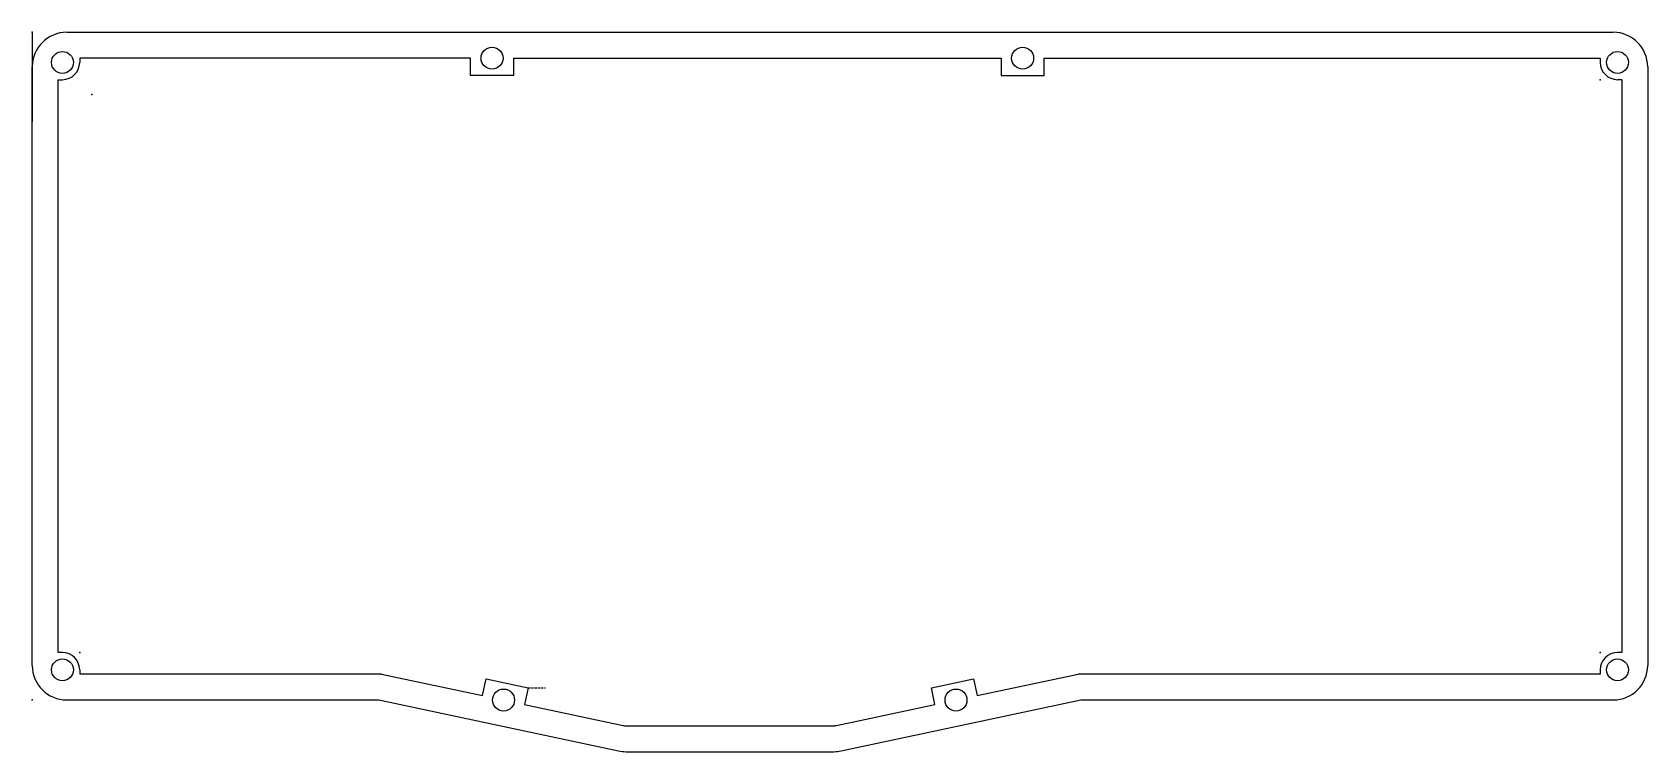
# Model space of a CAD drawing. Header units: millimetres. Extents: x -186 to 189, y -82 to 85.
import ezdxf

# ---------------------------------------------------------------- set-up
doc = ezdxf.new("R2010")
doc.units = ezdxf.units.MM
doc.linetypes.add('DASHED', pattern=[0.75, 0.5, -0.25])
doc.layers.get('0').update_dxf_attribs({"linetype": 'CONTINUOUS'})

msp = doc.modelspace()

# ---------------------------------------------------------------- linework, layer by layer
for p, q in [((-186.44, 85.43, 3.02), (-186.44, 64.7, 3.02)), ((-186.44, 85.43, 3.02), (-186.44, 64.7, 3.02)), ((-178.44, 85.43, 3.02), (180.56, 85.43, 3.02)), ((-178.44, 85.43, 3.02), (180.56, 85.43, 3.02)), ((-84.7, 79.43, 3.02), (-175.44, 79.43, 3.02)), ((-175.44, 79.43, 3.02), (-175.44, 78.43, 3.02)), ((-84.7, 75.43, 3.02), (-84.7, 79.43, 3.02)), ((-84.7, 75.43, 3.02), (-84.7, 79.43, 3.02)), ((-74.7, 79.43, 3.02), (-74.7, 75.43, 3.02)), ((-74.7, 79.43, 3.02), (-74.7, 75.43, 3.02)), ((-74.7, 79.43, 3.02), (38.46, 79.43, 3.02)), ((38.46, 79.43, 3.02), (38.46, 75.43, 3.02)), ((38.46, 79.43, 3.02), (38.46, 75.43, 3.02)), ((48.46, 75.43, 3.02), (48.46, 79.43, 3.02)), ((48.46, 75.43, 3.02), (48.46, 79.43, 3.02)), ((48.46, 79.43, 3.02), (177.56, 79.43, 3.02)), ((177.56, 79.43, 3.02), (177.56, 78.43, 3.02)), ((-186.44, -61.57, 3.02), (-186.44, 77.43, 3.02)), ((-186.44, -61.57, 3.02), (-186.44, 77.43, 3.02)), ((-74.7, 75.43, 3.02), (-84.7, 75.43, 3.02)), ((-74.7, 75.43, 3.02), (-84.7, 75.43, 3.02)), ((38.46, 75.43, 3.02), (48.46, 75.43, 3.02)), ((38.46, 75.43, 3.02), (48.46, 75.43, 3.02)), ((188.56, 77.43, 3.02), (188.56, -61.57, 3.02)), ((188.56, 77.43, 3.02), (188.56, -61.57, 3.02)), ((-180.44, -58.57, 3.02), (-180.44, 74.43, 3.02)), ((-180.44, 74.43, 3.02), (-179.44, 74.43, 3.02)), ((182.56, 74.43, 3.02), (181.56, 74.43, 3.02)), ((182.56, 74.43, 3.02), (182.56, -58.57, 3.02)), ((-179.44, -58.57, 3.02), (-180.44, -58.57, 3.02)), ((182.56, -58.57, 3.02), (181.56, -58.57, 3.02)), ((-175.44, -62.57, 3.02), (-175.44, -63.57, 3.02)), ((-105.39, -63.57, 3.02), (-175.44, -63.57, 3.02)), ((-105.39, -63.57, 3.02), (-81.93, -68.56, 3.02)), ((32.88, -68.56, 3.02), (56.35, -63.57, 3.02)), ((177.56, -63.57, 3.02), (56.35, -63.57, 3.02)), ((177.56, -62.57, 3.02), (177.56, -63.57, 3.02)), ((-81.93, -68.56, 3.02), (-81.1, -64.65, 3.02)), ((-81.93, -68.56, 3.02), (-81.1, -64.65, 3.02)), ((-81.1, -64.65, 3.02), (-71.32, -66.73, 3.02)), ((-81.1, -64.65, 3.02), (-71.32, -66.73, 3.02)), ((-71.32, -66.73, 3.02), (-72.15, -70.64, 3.02)), ((22.27, -66.73, 3.02), (32.05, -64.65, 3.02)), ((22.27, -66.73, 3.02), (32.05, -64.65, 3.02)), ((23.1, -70.64, 3.02), (22.27, -66.73, 3.02)), ((23.1, -70.64, 3.02), (22.27, -66.73, 3.02)), ((32.05, -64.65, 3.02), (32.88, -68.56, 3.02)), ((32.05, -64.65, 3.02), (32.88, -68.56, 3.02)), ((-178.44, -69.57, 3.02), (-106.02, -69.57, 3.02)), ((-106.02, -69.57, 3.02), (-50.35, -81.41, 3.02)), ((-106.02, -69.57, 3.02), (-50.35, -81.41, 3.02)), ((-72.15, -70.64, 3.02), (-49.3, -75.49, 3.02)), ((0.26, -75.49, 3.02), (23.1, -70.64, 3.02)), ((1.3, -81.41, 3.02), (56.98, -69.57, 3.02)), ((1.3, -81.41, 3.02), (56.98, -69.57, 3.02)), ((56.98, -69.57, 3.02), (180.56, -69.57, 3.02)), ((-48.47, -75.58, 3.02), (-0.57, -75.58, 3.02)), ((-48.47, -75.58, 3.02), (-0.57, -75.58, 3.02)), ((-48.68, -81.58, 3.02), (-0.36, -81.58, 3.02)), ((-48.68, -81.58, 3.02), (-0.36, -81.58, 3.02))]:
    msp.add_line(p, q)
at = {"linetype": 'DASHED'}
msp.add_line((-71.32, -66.73, 3.02), (-67.32, -66.73, 3.02), dxfattribs=at)
for centre in [(-179.44, 78.43, 3.02), (-179.44, 78.43, 3.02), (-79.7, 79.43, 3.02), (-79.7, 79.43, 3.02), (43.46, 79.43, 3.02), (43.46, 79.43, 3.02), (181.56, 78.43, 3.02), (181.56, 78.43, 3.02), (-179.44, -62.57, 3.02), (-179.44, -62.57, 3.02), (181.56, -62.57, 3.02), (181.56, -62.57, 3.02), (-77.04, -69.6, 3.02), (-77.04, -69.6, 3.02), (27.99, -69.6, 3.02), (27.99, -69.6, 3.02)]:
    msp.add_circle(centre, 2.55)
for centre, radius, start, end in [((-178.44, 77.43, 3.02), 8, 90, 180), ((-178.44, 77.43, 3.02), 8, 90, 180), ((180.56, 77.43, 3.02), 8, 0, 90), ((180.56, 77.43, 3.02), 8, 0, 90), ((-179.44, 78.43, 3.02), 4, 270, 360), ((-179.44, 78.43, 3.02), 4, 270, 360), ((181.56, 78.43, 3.02), 4, 180, 270), ((181.56, 78.43, 3.02), 4, 180, 270), ((-179.44, -62.57, 3.02), 4, 0, 90), ((-179.44, -62.57, 3.02), 4, 0, 90), ((181.56, -62.57, 3.02), 4, 90, 180), ((181.56, -62.57, 3.02), 4, 90, 180), ((-178.44, -61.57, 3.02), 8, 180, 270), ((-178.44, -61.57, 3.02), 8, 180, 270), ((180.56, -61.57, 3.02), 8, 270, 360), ((180.56, -61.57, 3.02), 8, 270, 360), ((-48.47, -71.58, 3.02), 4, 258, 270), ((-48.47, -71.58, 3.02), 4, 258, 270), ((-0.57, -71.58, 3.02), 4, 270, 282), ((-0.57, -71.58, 3.02), 4, 270, 282), ((-48.68, -73.58, 3.02), 8, 258, 270), ((-48.68, -73.58, 3.02), 8, 258, 270), ((-0.36, -73.58, 3.02), 8, 270, 282), ((-0.36, -73.58, 3.02), 8, 270, 282)]:
    msp.add_arc(centre, radius, start, end)
for p in [(-186.44, 85.43, 3.02), (-186.44, 85.43, 3.02), (177.56, 74.43, 3.02), (177.56, 74.43, 3.02), (-172.62, 71, 3.02), (-175.44, -58.57, 3.02), (-175.44, -58.57, 3.02), (177.56, -58.57, 3.02), (177.56, -58.57, 3.02), (-186.44, -69.57, 3.02), (-186.44, -69.57, 3.02)]:
    msp.add_point(p)

doc.saveas('drawing.dxf')
